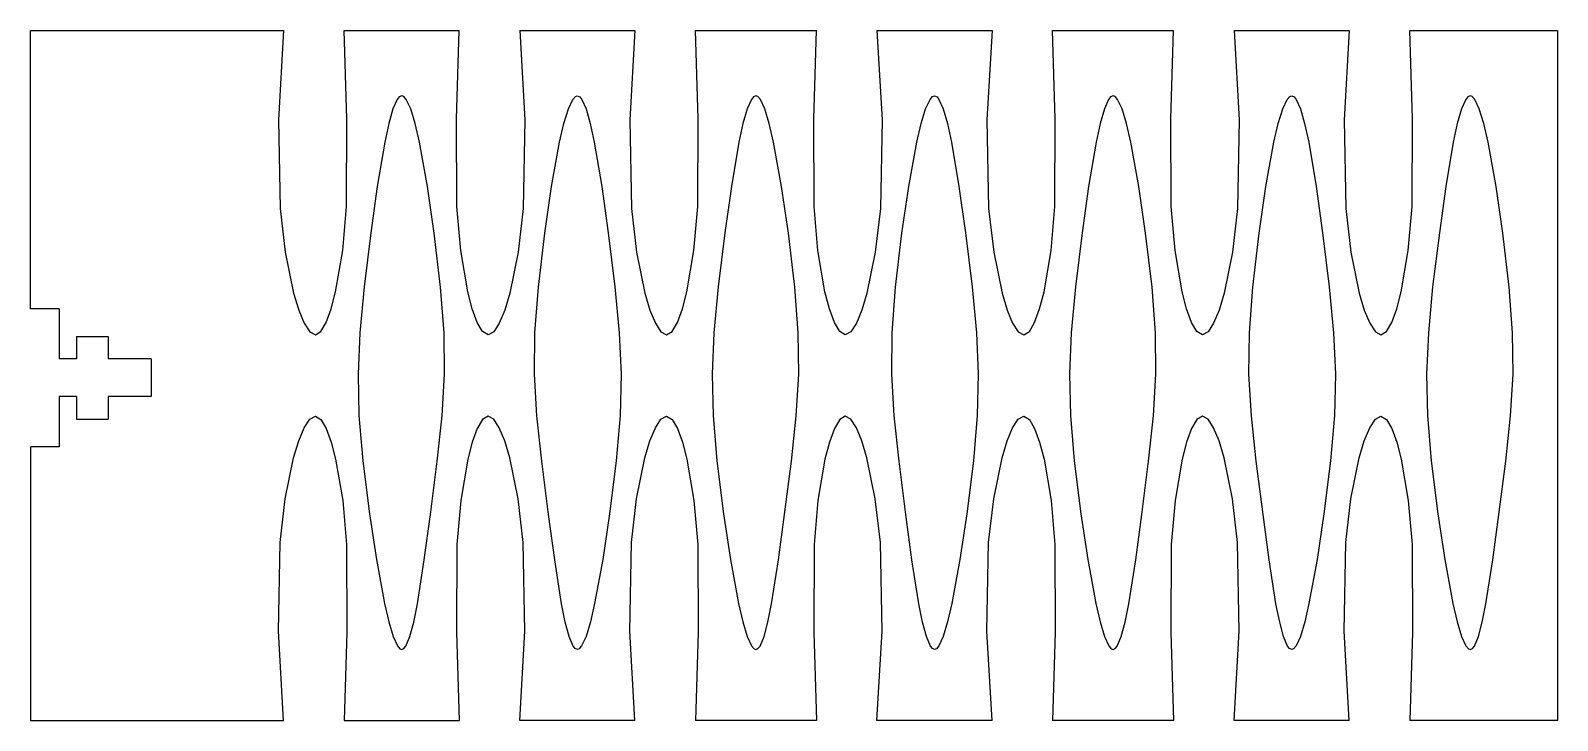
# Model space of a CAD drawing. Extents: x -2.24 to 4.4, y -1.5 to 1.5.
import ezdxf

# ---------------------------------------------------------------- set-up
doc = ezdxf.new("R2010")
doc.units = 0
doc.layers.add('VISIBLE', color=7, linetype='CONTINUOUS')

msp = doc.modelspace()

# ---------------------------------------------------------------- linework, layer by layer
at = {"layer": 'VISIBLE'}
for p, q in [((-2.2375, 0.2901), (-2.2375, 1.5)), ((-2.2375, 1.5), (-1.1375, 1.5)), ((-0.874, 1.5), (-0.374, 1.5)), ((-0.1106, 1.5), (0.3894, 1.5)), ((0.6529, 1.5), (1.1786, 1.5)), ((1.442, 1.5), (1.942, 1.5)), ((2.2055, 1.5), (2.7312, 1.5)), ((2.9947, 1.5), (3.4947, 1.5)), ((3.7581, 1.5), (4.4, 1.5)), ((4.4, 1.5), (4.4, -1.5)), ((-2.1125, 0.2901), (-2.2375, 0.2901)), ((-2.1125, 0.2901), (-2.1125, 0.0721)), ((-2.0375, 0.1701), (-1.9005, 0.1701)), ((-2.0375, 0.1701), (-2.0375, 0.0721)), ((-1.9005, 0.1701), (-1.9005, 0.0721)), ((-2.0375, 0.0721), (-2.1125, 0.0721)), ((-1.7125, 0.0721), (-1.9005, 0.0721)), ((-1.7125, 0.0721), (-1.7125, -0.0919)), ((-2.0375, -0.0919), (-2.1125, -0.0919)), ((-2.1125, -0.0919), (-2.1125, -0.3099)), ((-2.0375, -0.0919), (-2.0375, -0.1899)), ((-1.7125, -0.0919), (-1.9005, -0.0919)), ((-1.9005, -0.0919), (-1.9005, -0.1899)), ((-2.0375, -0.1899), (-1.9005, -0.1899)), ((-2.2375, -0.3099), (-2.2375, -1.5)), ((-2.1125, -0.3099), (-2.2375, -0.3099)), ((-2.2375, -1.5), (-1.1375, -1.5)), ((-0.874, -1.5), (-0.374, -1.5)), ((0.3894, -1.5), (-0.1106, -1.5)), ((1.1786, -1.5), (0.6529, -1.5)), ((1.942, -1.5), (1.442, -1.5)), ((2.7312, -1.5), (2.2055, -1.5)), ((3.4947, -1.5), (2.9947, -1.5)), ((4.4, -1.5), (3.7581, -1.5))]:
    msp.add_line(p, q, dxfattribs=at)
for points in [[(-1.1375, 1.5, 0), (-1.1593, 1.1123, 0), (-1.1526, 0.7268, 0), (-1.1303, 0.5361, 0), (-1.0939, 0.3585, 0), (-1.0719, 0.2847, 0), (-1.0483, 0.2269, 0), (-1.0239, 0.1892, 0), (-0.9993, 0.1763, 0), (-0.9752, 0.1909, 0), (-0.9522, 0.2301, 0), (-0.9307, 0.2894, 0), (-0.9112, 0.3645, 0), (-0.8806, 0.544, 0), (-0.8639, 0.735, 0), (-0.8628, 1.1161, 0), (-0.874, 1.5, 0)], [(-0.1106, 1.5, 0), (-0.0888, 1.1123, 0), (-0.0955, 0.7268, 0), (-0.1178, 0.5361, 0), (-0.1542, 0.3585, 0), (-0.1762, 0.2847, 0), (-0.1998, 0.2269, 0), (-0.2242, 0.1892, 0), (-0.2488, 0.1763, 0), (-0.2729, 0.1909, 0), (-0.2959, 0.2301, 0), (-0.3174, 0.2894, 0), (-0.3369, 0.3645, 0), (-0.3675, 0.544, 0), (-0.3842, 0.735, 0), (-0.3853, 1.1161, 0), (-0.374, 1.5, 0)], [(0.3894, 1.5, 0), (0.3676, 1.1123, 0), (0.3743, 0.7268, 0), (0.3966, 0.5361, 0), (0.433, 0.3585, 0), (0.455, 0.2847, 0), (0.4786, 0.2269, 0), (0.503, 0.1892, 0), (0.5276, 0.1763, 0), (0.5517, 0.1909, 0), (0.5748, 0.2301, 0), (0.5963, 0.2894, 0), (0.6157, 0.3645, 0), (0.6463, 0.544, 0), (0.663, 0.735, 0), (0.6641, 1.1161, 0), (0.6529, 1.5, 0)], [(1.442, 1.5, 0), (1.4639, 1.1123, 0), (1.4571, 0.7268, 0), (1.4348, 0.5361, 0), (1.3984, 0.3585, 0), (1.3764, 0.2847, 0), (1.3529, 0.2269, 0), (1.3285, 0.1892, 0), (1.3039, 0.1763, 0), (1.2798, 0.1909, 0), (1.2567, 0.2301, 0), (1.2352, 0.2894, 0), (1.2158, 0.3645, 0), (1.1851, 0.544, 0), (1.1684, 0.735, 0), (1.1673, 1.1161, 0), (1.1786, 1.5, 0)], [(1.942, 1.5, 0), (1.9202, 1.1123, 0), (1.927, 0.7268, 0), (1.9492, 0.5361, 0), (1.9857, 0.3585, 0), (2.0077, 0.2847, 0), (2.0312, 0.2269, 0), (2.0556, 0.1892, 0), (2.0802, 0.1763, 0), (2.1043, 0.1909, 0), (2.1274, 0.2301, 0), (2.1489, 0.2894, 0), (2.1683, 0.3645, 0), (2.199, 0.544, 0), (2.2157, 0.735, 0), (2.2168, 1.1161, 0), (2.2055, 1.5, 0)], [(2.9947, 1.5, 0), (3.0165, 1.1123, 0), (3.0098, 0.7268, 0), (2.9875, 0.5361, 0), (2.9511, 0.3585, 0), (2.9291, 0.2847, 0), (2.9055, 0.2269, 0), (2.8811, 0.1892, 0), (2.8565, 0.1763, 0), (2.8324, 0.1909, 0), (2.8093, 0.2301, 0), (2.7878, 0.2894, 0), (2.7684, 0.3645, 0), (2.7378, 0.544, 0), (2.7211, 0.735, 0), (2.72, 1.1161, 0), (2.7312, 1.5, 0)], [(3.4947, 1.5, 0), (3.4729, 1.1123, 0), (3.4796, 0.7268, 0), (3.5019, 0.5361, 0), (3.5383, 0.3585, 0), (3.5603, 0.2847, 0), (3.5838, 0.2269, 0), (3.6083, 0.1892, 0), (3.6329, 0.1763, 0), (3.657, 0.1909, 0), (3.68, 0.2301, 0), (3.7015, 0.2894, 0), (3.721, 0.3645, 0), (3.7516, 0.544, 0), (3.7683, 0.735, 0), (3.7694, 1.1161, 0), (3.7581, 1.5, 0)], [(-0.624, 1.2158, 0), (-0.6349, 1.211, 0), (-0.6433, 1.2008, 0), (-0.6621, 1.1591, 0), (-0.6803, 1.0954, 0), (-0.6979, 1.0147, 0), (-0.7304, 0.8219, 0), (-0.7585, 0.6197, 0), (-0.7876, 0.3849, 0), (-0.8064, 0.1859, 0), (-0.814, 0.0053, 0), (-0.8099, -0.1743, 0), (-0.7934, -0.3706, 0), (-0.7643, -0.6011, 0), (-0.7343, -0.8001, 0), (-0.6993, -0.9909, 0), (-0.6807, -1.071, 0), (-0.6618, -1.1344, 0), (-0.6428, -1.176, 0), (-0.6323, -1.1881, 0), (-0.6242, -1.1912, 0), (-0.615, -1.1874, 0), (-0.6061, -1.1765, 0), (-0.5886, -1.1351, 0), (-0.5718, -1.0721, 0), (-0.5558, -0.9923, 0), (-0.5259, -0.802, 0), (-0.4994, -0.6037, 0), (-0.4698, -0.373, 0), (-0.4487, -0.1752, 0), (-0.4381, 0.0056, 0), (-0.44, 0.1861, 0), (-0.4547, 0.3843, 0), (-0.4827, 0.6189, 0), (-0.5121, 0.8213, 0), (-0.547, 1.0144, 0), (-0.5657, 1.0952, 0), (-0.585, 1.1589, 0), (-0.6045, 1.2008, 0), (-0.6155, 1.2128, 0), (-0.624, 1.2158, 0)], [(0.1394, 1.2158, 0), (0.1502, 1.211, 0), (0.1586, 1.2008, 0), (0.1774, 1.1591, 0), (0.1957, 1.0954, 0), (0.2132, 1.0147, 0), (0.2457, 0.8219, 0), (0.2738, 0.6197, 0), (0.303, 0.3849, 0), (0.3217, 0.1859, 0), (0.3294, 0.0053, 0), (0.3252, -0.1743, 0), (0.3088, -0.3706, 0), (0.2797, -0.6011, 0), (0.2497, -0.8001, 0), (0.2147, -0.9909, 0), (0.1961, -1.071, 0), (0.1771, -1.1344, 0), (0.1582, -1.176, 0), (0.1477, -1.1881, 0), (0.1395, -1.1912, 0), (0.1304, -1.1874, 0), (0.1214, -1.1765, 0), (0.104, -1.1351, 0), (0.0872, -1.0721, 0), (0.0711, -0.9923, 0), (0.0413, -0.802, 0), (0.0147, -0.6037, 0), (-0.0149, -0.373, 0), (-0.036, -0.1752, 0), (-0.0465, 0.0056, 0), (-0.0447, 0.1861, 0), (-0.03, 0.3843, 0), (-0.002, 0.6189, 0), (0.0275, 0.8213, 0), (0.0623, 1.0144, 0), (0.0811, 1.0952, 0), (0.1004, 1.1589, 0), (0.1199, 1.2008, 0), (0.1308, 1.2128, 0), (0.1394, 1.2158, 0)], [(0.9157, 1.2158, 0), (0.9049, 1.211, 0), (0.8965, 1.2008, 0), (0.8777, 1.1591, 0), (0.8595, 1.0954, 0), (0.8419, 1.0147, 0), (0.8094, 0.8219, 0), (0.7813, 0.6197, 0), (0.7522, 0.3849, 0), (0.7334, 0.1859, 0), (0.7258, 0.0053, 0), (0.7299, -0.1743, 0), (0.7463, -0.3706, 0), (0.7754, -0.6011, 0), (0.8055, -0.8001, 0), (0.8405, -0.9909, 0), (0.8591, -1.071, 0), (0.878, -1.1344, 0), (0.897, -1.176, 0), (0.9075, -1.1881, 0), (0.9156, -1.1912, 0), (0.9247, -1.1874, 0), (0.9337, -1.1765, 0), (0.9512, -1.1351, 0), (0.9679, -1.0721, 0), (0.984, -0.9923, 0), (1.0138, -0.802, 0), (1.0404, -0.6037, 0), (1.07, -0.373, 0), (1.0911, -0.1752, 0), (1.1016, 0.0056, 0), (1.0998, 0.1861, 0), (1.0851, 0.3843, 0), (1.0571, 0.6189, 0), (1.0276, 0.8213, 0), (0.9928, 1.0144, 0), (0.974, 1.0952, 0), (0.9548, 1.1589, 0), (0.9352, 1.2008, 0), (0.9243, 1.2128, 0), (0.9157, 1.2158, 0)], [(1.692, 1.2158, 0), (1.7029, 1.211, 0), (1.7113, 1.2008, 0), (1.7301, 1.1591, 0), (1.7483, 1.0954, 0), (1.7659, 1.0147, 0), (1.7984, 0.8219, 0), (1.8265, 0.6197, 0), (1.8556, 0.3849, 0), (1.8744, 0.1859, 0), (1.882, 0.0053, 0), (1.8779, -0.1743, 0), (1.8614, -0.3706, 0), (1.8323, -0.6011, 0), (1.8023, -0.8001, 0), (1.7673, -0.9909, 0), (1.7487, -1.071, 0), (1.7298, -1.1344, 0), (1.7108, -1.176, 0), (1.7003, -1.1881, 0), (1.6922, -1.1912, 0), (1.683, -1.1874, 0), (1.6741, -1.1765, 0), (1.6566, -1.1351, 0), (1.6398, -1.0721, 0), (1.6238, -0.9923, 0), (1.5939, -0.802, 0), (1.5674, -0.6037, 0), (1.5378, -0.373, 0), (1.5167, -0.1752, 0), (1.5061, 0.0056, 0), (1.508, 0.1861, 0), (1.5227, 0.3843, 0), (1.5507, 0.6189, 0), (1.5801, 0.8213, 0), (1.615, 1.0144, 0), (1.6337, 1.0952, 0), (1.653, 1.1589, 0), (1.6725, 1.2008, 0), (1.6835, 1.2128, 0), (1.692, 1.2158, 0)], [(2.4684, 1.2158, 0), (2.4576, 1.211, 0), (2.4491, 1.2008, 0), (2.4303, 1.1591, 0), (2.4121, 1.0954, 0), (2.3945, 1.0147, 0), (2.3621, 0.8219, 0), (2.3339, 0.6197, 0), (2.3048, 0.3849, 0), (2.286, 0.1859, 0), (2.2784, 0.0053, 0), (2.2826, -0.1743, 0), (2.299, -0.3706, 0), (2.3281, -0.6011, 0), (2.3581, -0.8001, 0), (2.3931, -0.9909, 0), (2.4117, -1.071, 0), (2.4306, -1.1344, 0), (2.4496, -1.176, 0), (2.4601, -1.1881, 0), (2.4682, -1.1912, 0), (2.4774, -1.1874, 0), (2.4863, -1.1765, 0), (2.5038, -1.1351, 0), (2.5206, -1.0721, 0), (2.5366, -0.9923, 0), (2.5665, -0.802, 0), (2.5931, -0.6037, 0), (2.6226, -0.373, 0), (2.6437, -0.1752, 0), (2.6543, 0.0056, 0), (2.6525, 0.1861, 0), (2.6377, 0.3843, 0), (2.6097, 0.6189, 0), (2.5803, 0.8213, 0), (2.5454, 1.0144, 0), (2.5267, 1.0952, 0), (2.5074, 1.1589, 0), (2.4879, 1.2008, 0), (2.4769, 1.2128, 0), (2.4684, 1.2158, 0)], [(3.2447, 1.2158, 0), (3.2555, 1.211, 0), (3.2639, 1.2008, 0), (3.2827, 1.1591, 0), (3.301, 1.0954, 0), (3.3185, 1.0147, 0), (3.351, 0.8219, 0), (3.3791, 0.6197, 0), (3.4083, 0.3849, 0), (3.427, 0.1859, 0), (3.4347, 0.0053, 0), (3.4305, -0.1743, 0), (3.4141, -0.3706, 0), (3.385, -0.6011, 0), (3.355, -0.8001, 0), (3.3199, -0.9909, 0), (3.3013, -1.071, 0), (3.2824, -1.1344, 0), (3.2635, -1.176, 0), (3.253, -1.1881, 0), (3.2448, -1.1912, 0), (3.2357, -1.1874, 0), (3.2267, -1.1765, 0), (3.2093, -1.1351, 0), (3.1925, -1.0721, 0), (3.1764, -0.9923, 0), (3.1466, -0.802, 0), (3.12, -0.6037, 0), (3.0904, -0.373, 0), (3.0693, -0.1752, 0), (3.0588, 0.0056, 0), (3.0606, 0.1861, 0), (3.0753, 0.3843, 0), (3.1033, 0.6189, 0), (3.1328, 0.8213, 0), (3.1676, 1.0144, 0), (3.1864, 1.0952, 0), (3.2056, 1.1589, 0), (3.2252, 1.2008, 0), (3.2361, 1.2128, 0), (3.2447, 1.2158, 0)], [(4.021, 1.2158, 0), (4.0102, 1.211, 0), (4.0018, 1.2008, 0), (3.983, 1.1591, 0), (3.9647, 1.0954, 0), (3.9472, 1.0147, 0), (3.9147, 0.8219, 0), (3.8866, 0.6197, 0), (3.8574, 0.3849, 0), (3.8387, 0.1859, 0), (3.831, 0.0053, 0), (3.8352, -0.1743, 0), (3.8516, -0.3706, 0), (3.8807, -0.6011, 0), (3.9107, -0.8001, 0), (3.9457, -0.9909, 0), (3.9644, -1.071, 0), (3.9833, -1.1344, 0), (4.0022, -1.176, 0), (4.0127, -1.1881, 0), (4.0209, -1.1912, 0), (4.03, -1.1874, 0), (4.039, -1.1765, 0), (4.0564, -1.1351, 0), (4.0732, -1.0721, 0), (4.0893, -0.9923, 0), (4.1191, -0.802, 0), (4.1457, -0.6037, 0), (4.1753, -0.373, 0), (4.1964, -0.1752, 0), (4.2069, 0.0056, 0), (4.2051, 0.1861, 0), (4.1904, 0.3843, 0), (4.1624, 0.6189, 0), (4.1329, 0.8213, 0), (4.0981, 1.0144, 0), (4.0793, 1.0952, 0), (4.06, 1.1589, 0), (4.0405, 1.2008, 0), (4.0296, 1.2128, 0), (4.021, 1.2158, 0)], [(-1.1375, -1.5, 0), (-1.1593, -1.1123, 0), (-1.1526, -0.7268, 0), (-1.1303, -0.5361, 0), (-1.0939, -0.3585, 0), (-1.0719, -0.2847, 0), (-1.0483, -0.2269, 0), (-1.0239, -0.1892, 0), (-0.9993, -0.1763, 0), (-0.9752, -0.1909, 0), (-0.9522, -0.2301, 0), (-0.9307, -0.2894, 0), (-0.9112, -0.3645, 0), (-0.8806, -0.544, 0), (-0.8639, -0.735, 0), (-0.8628, -1.1161, 0), (-0.874, -1.5, 0)], [(-0.1106, -1.5, 0), (-0.0888, -1.1123, 0), (-0.0955, -0.7268, 0), (-0.1178, -0.5361, 0), (-0.1542, -0.3585, 0), (-0.1762, -0.2847, 0), (-0.1998, -0.2269, 0), (-0.2242, -0.1892, 0), (-0.2488, -0.1763, 0), (-0.2729, -0.1909, 0), (-0.2959, -0.2301, 0), (-0.3174, -0.2894, 0), (-0.3369, -0.3645, 0), (-0.3675, -0.544, 0), (-0.3842, -0.735, 0), (-0.3853, -1.1161, 0), (-0.374, -1.5, 0)], [(0.3894, -1.5, 0), (0.3676, -1.1123, 0), (0.3743, -0.7268, 0), (0.3966, -0.5361, 0), (0.433, -0.3585, 0), (0.455, -0.2847, 0), (0.4786, -0.2269, 0), (0.503, -0.1892, 0), (0.5276, -0.1763, 0), (0.5517, -0.1909, 0), (0.5748, -0.2301, 0), (0.5963, -0.2894, 0), (0.6157, -0.3645, 0), (0.6463, -0.544, 0), (0.663, -0.735, 0), (0.6641, -1.1161, 0), (0.6529, -1.5, 0)], [(1.442, -1.5, 0), (1.4639, -1.1123, 0), (1.4571, -0.7268, 0), (1.4348, -0.5361, 0), (1.3984, -0.3585, 0), (1.3764, -0.2847, 0), (1.3529, -0.2269, 0), (1.3285, -0.1892, 0), (1.3039, -0.1763, 0), (1.2798, -0.1909, 0), (1.2567, -0.2301, 0), (1.2352, -0.2894, 0), (1.2158, -0.3645, 0), (1.1851, -0.544, 0), (1.1684, -0.735, 0), (1.1673, -1.1161, 0), (1.1786, -1.5, 0)], [(1.942, -1.5, 0), (1.9202, -1.1123, 0), (1.927, -0.7268, 0), (1.9492, -0.5361, 0), (1.9857, -0.3585, 0), (2.0077, -0.2847, 0), (2.0312, -0.2269, 0), (2.0556, -0.1892, 0), (2.0802, -0.1763, 0), (2.1043, -0.1909, 0), (2.1274, -0.2301, 0), (2.1489, -0.2894, 0), (2.1683, -0.3645, 0), (2.199, -0.544, 0), (2.2157, -0.735, 0), (2.2168, -1.1161, 0), (2.2055, -1.5, 0)], [(2.9947, -1.5, 0), (3.0165, -1.1123, 0), (3.0098, -0.7268, 0), (2.9875, -0.5361, 0), (2.9511, -0.3585, 0), (2.9291, -0.2847, 0), (2.9055, -0.2269, 0), (2.8811, -0.1892, 0), (2.8565, -0.1763, 0), (2.8324, -0.1909, 0), (2.8093, -0.2301, 0), (2.7878, -0.2894, 0), (2.7684, -0.3645, 0), (2.7378, -0.544, 0), (2.7211, -0.735, 0), (2.72, -1.1161, 0), (2.7312, -1.5, 0)], [(3.4947, -1.5, 0), (3.4729, -1.1123, 0), (3.4796, -0.7268, 0), (3.5019, -0.5361, 0), (3.5383, -0.3585, 0), (3.5603, -0.2847, 0), (3.5838, -0.2269, 0), (3.6083, -0.1892, 0), (3.6329, -0.1763, 0), (3.657, -0.1909, 0), (3.68, -0.2301, 0), (3.7015, -0.2894, 0), (3.721, -0.3645, 0), (3.7516, -0.544, 0), (3.7683, -0.735, 0), (3.7694, -1.1161, 0), (3.7581, -1.5, 0)]]:
    msp.add_polyline3d(points, dxfattribs=at)

doc.saveas('drawing.dxf')
